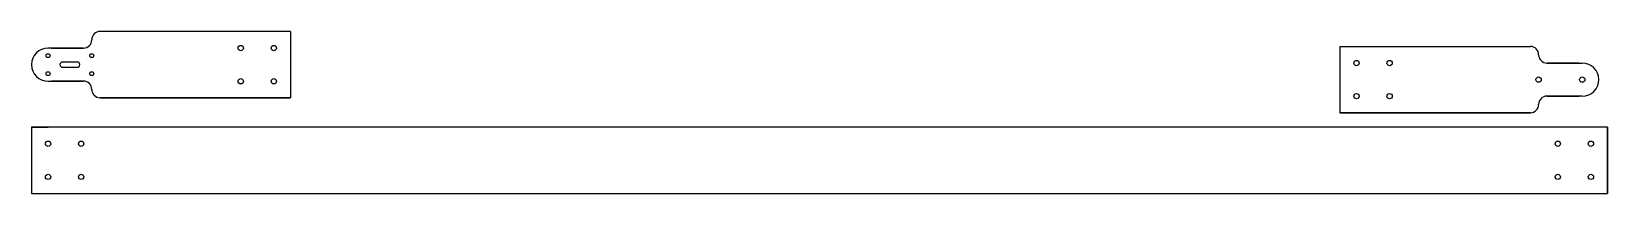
# Model space of a CAD drawing. Header units: millimetres. Extents: x 1727 to 2917, y 1453 to 1576.
import ezdxf

# ---------------------------------------------------------------- set-up
doc = ezdxf.new("R2010")
doc.units = ezdxf.units.MM

msp = doc.modelspace()

# ---------------------------------------------------------------- linework, layer by layer
for p, q in [((1922.5, 1575.5), (1778.8, 1575.5)), ((1922.5, 1575.5), (1922.5, 1525.5)), ((1742, 1563), (1739.5, 1563)), ((1766.3, 1563), (1742, 1563)), ((1742, 1563), (1766.3, 1563)), ((1760, 1563), (1755, 1563)), ((1755, 1563), (1765, 1563)), ((1772.5, 1569.3), (1772.5, 1569.3)), ((2715, 1564.2), (2858.8, 1564.2)), ((2715, 1564.2), (2715, 1514.2)), ((1761.5, 1552.5), (1750.5, 1552.5)), ((1750.5, 1548.5), (1761.5, 1548.5)), ((2865, 1558), (2865, 1558)), ((2871.3, 1551.7), (2895.6, 1551.7)), ((2895.6, 1551.7), (2871.3, 1551.7)), ((2882.5, 1551.7), (2872.5, 1551.7)), ((2877.5, 1551.7), (2882.5, 1551.7)), ((2895.6, 1551.7), (2898, 1551.7)), ((1739.5, 1538), (1742, 1538)), ((1742, 1538), (1766.3, 1538)), ((1766.3, 1538), (1742, 1538)), ((1765, 1538), (1755, 1538)), ((1772.5, 1531.8), (1772.5, 1531.8)), ((1778.8, 1525.5), (1922.5, 1525.5)), ((1922.5, 1525.5), (1778.8, 1525.5)), ((2895.6, 1526.7), (2871.3, 1526.7)), ((2871.3, 1526.7), (2895.6, 1526.7)), ((2872.5, 1526.7), (2882.5, 1526.7)), ((2898, 1526.7), (2895.6, 1526.7)), ((2858.8, 1514.2), (2715, 1514.2)), ((2715, 1514.2), (2858.8, 1514.2)), ((2865, 1520.5), (2865, 1520.5)), ((1727, 1503.3), (1739.5, 1503.3)), ((2917, 1503.3), (2917, 1453.3)), ((2773.3, 1453.3), (2917, 1453.3))]:
    msp.add_line(p, q)
msp.add_lwpolyline([(1727, 1453.3), (2917, 1453.3), (2917, 1503.3), (1727, 1503.3)], close=True)
for centre, radius in [((1885, 1563), 2), ((1910, 1563), 2), ((1739.5, 1557.3), 1.5), ((1772.5, 1557.3), 1.5), ((2727.5, 1551.7), 2), ((2752.5, 1551.7), 2), ((1739.5, 1543.7), 1.5), ((1772.5, 1543.7), 1.5), ((1885, 1538), 2), ((1910, 1538), 2), ((2865, 1539.2), 2), ((2898, 1539.2), 2), ((2727.5, 1526.7), 2), ((2752.5, 1526.7), 2), ((1739.5, 1490.8), 2), ((1764.5, 1490.8), 2), ((2879.5, 1490.8), 2), ((2904.5, 1490.8), 2), ((1739.5, 1465.8), 2), ((1764.5, 1465.8), 2), ((2879.5, 1465.8), 2), ((2904.5, 1465.8), 2)]:
    msp.add_circle(centre, radius)
for centre, radius, start, end in [((1778.8, 1569.3), 6.25, 90, 180), ((1739.5, 1550.5), 12.5, 90, 270), ((1766.3, 1569.3), 6.25, 270, 0), ((2858.8, 1558), 6.25, 0, 90), ((1750.5, 1550.5), 2, 90, 270), ((1761.5, 1550.5), 2, 270, 90), ((2871.3, 1558), 6.25, 180, 270), ((2898, 1539.2), 12.5, 270, 90), ((1766.3, 1531.8), 6.25, 0, 90), ((1778.8, 1531.8), 6.25, 180, 270), ((2871.3, 1520.5), 6.25, 90, 180), ((2858.8, 1520.5), 6.25, 270, 0)]:
    msp.add_arc(centre, radius, start, end)

doc.saveas('drawing.dxf')
